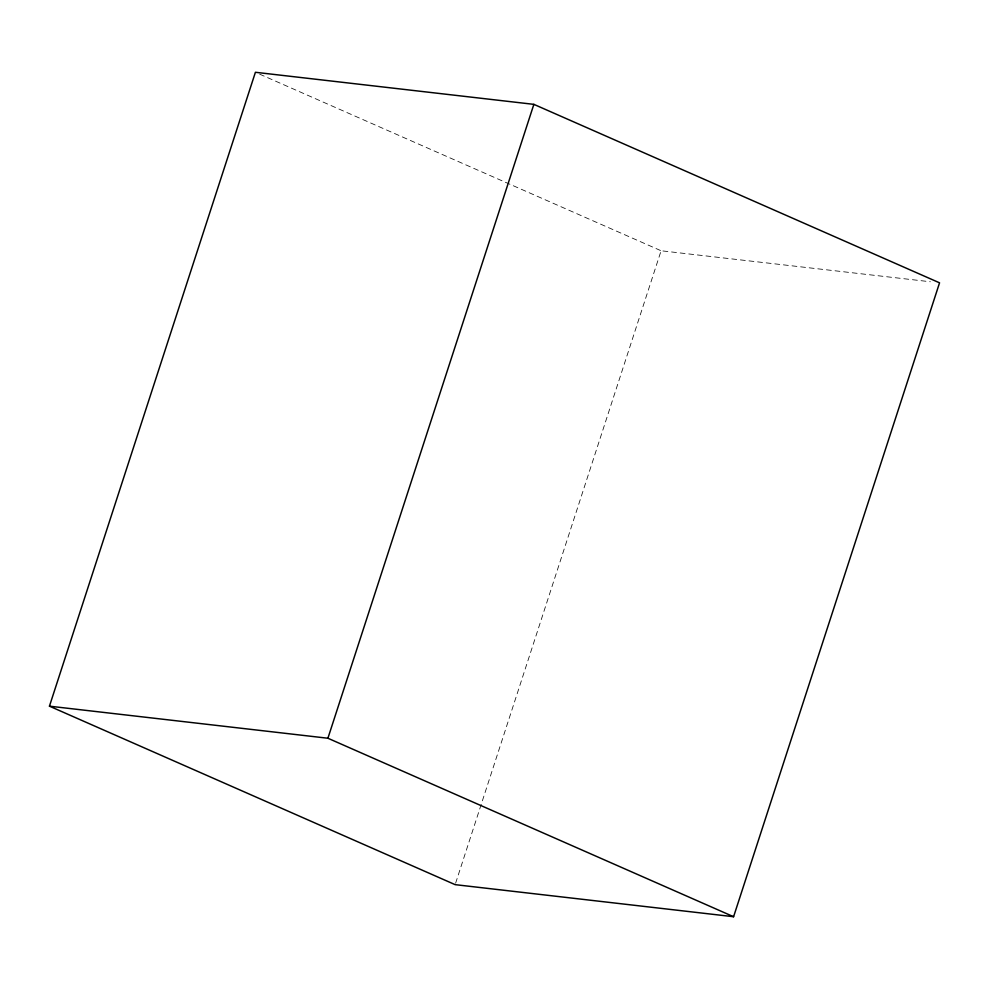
<?xml version="1.0" encoding="UTF-8"?>
<svg xmlns="http://www.w3.org/2000/svg" width="989" height="989" viewBox="0 0 989 989"><rect width="100%" height="100%" fill="white"/><g stroke="black" fill="none" stroke-linecap="round" stroke-linejoin="round"><path stroke-width="0.74" stroke-dasharray="4.95 3.71" d="M455.62 883.177L661.097 250.761L930.365 281.766M259.65 74.15L661.097 250.761"/><path stroke-width="1.48" d="M49.45 706.171L255.409 72.284L533.862 104.352L939.55 282.829L733.591 916.716L455.138 884.648L49.45 706.171L327.903 738.239L733.591 916.716M327.903 738.239L533.862 104.352"/></g></svg>
